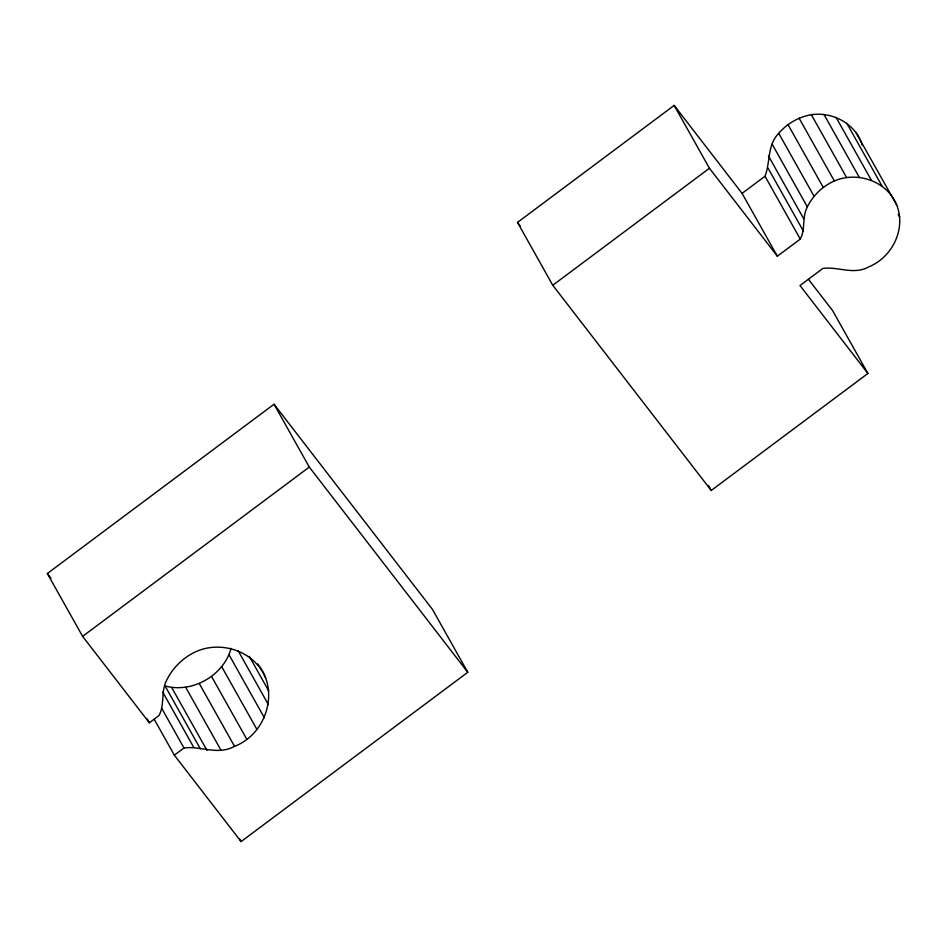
<?xml version="1.0" encoding="UTF-8"?>
<svg xmlns="http://www.w3.org/2000/svg" width="947" height="947" viewBox="0 0 947 947"><rect width="100%" height="100%" fill="white"/><g stroke="black" fill="none" stroke-linecap="round" stroke-linejoin="round"><path stroke-width="1.42" d="M265.574 678.04C255.074 651.607 222.072 640.338 196.597 651.347C183.647 657.171 173.052 667.221 166.79 679.982C160.611 691.263 165.038 704.45 158.966 715.589L149.342 722.774L82.614 636.36L47.35 573.527L274.038 404.227L432.507 609.454L467.771 672.287L241.083 841.587L174.355 755.173L183.978 747.976C201.214 745.727 217.348 755.659 234.536 746.354C266.45 734.126 280.016 690.742 257.525 663.883M742.081 193.366L674.169 105.413L517.5 222.415L552.764 285.26L711.233 490.475L867.902 373.473L799.99 285.521L822.919 268.403C838.284 266.415 853.638 275.246 868.671 266.936C892.098 257.406 906.267 229.162 896.75 205.108C887.256 181.197 857.378 170.993 834.331 180.96C822.612 186.228 813.023 195.319 807.353 206.872C801.766 217.076 805.767 229.008 800.274 239.082L777.345 256.211L742.081 193.366L765.01 176.249C770.527 162.162 767.058 145.258 778.73 133.302C787.135 123.512 798.652 116.955 811.354 114.705C832.555 111.533 855.875 123.82 862.125 144.879M200.314 748.781L165.05 685.948C192.241 693.512 223.752 675.566 231.092 648.316M82.614 636.36L309.302 467.072L274.038 404.227M552.764 285.26L709.433 168.258L674.169 105.413M808.513 279.389L832.638 310.64L867.902 373.473M709.433 168.258L777.345 256.211M517.5 222.415L520.199 225.919M309.302 467.072L467.771 672.287M47.35 573.527L50.96 578.191M855.496 131.787L896.75 205.108M898.206 214.306L899.65 216.875M846.831 123.299L882.095 186.133M836.094 117.392L871.358 180.226M823.985 114.457L859.249 177.302M811.354 114.705L846.618 177.551M799.067 118.126L834.331 180.96M787.94 124.459L823.203 187.305M778.73 133.302L813.994 196.136M772.089 144.039L807.353 206.872M768.455 155.935L803.719 218.769M768.076 168.175L803.34 231.021M765.01 176.249L800.274 239.082M708.344 485.349L711.233 490.475M249.345 656.413L268.782 691.038M238.135 650.719L268.356 704.58M229.079 654.886L264.343 717.719M221.74 666.747L257.004 729.581M211.572 676.513L246.836 739.347M199.272 683.521L234.536 746.354M185.683 687.285L220.947 750.131M171.727 687.569L206.991 750.403M162.683 692.02L193.626 747.171M239.638 839.018L241.083 841.587M161.677 708.226L183.978 747.976M154.207 719.258L174.355 755.173M147.176 718.927L149.342 722.774"/></g></svg>
